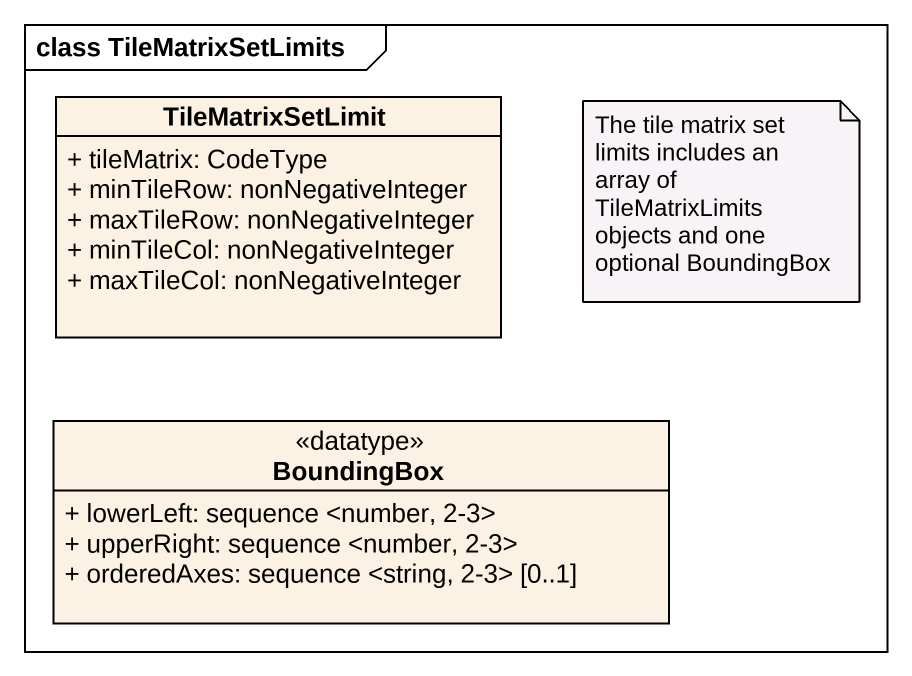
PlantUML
@startuml
mainframe class TileMatrixSetLimits
hide circle
hide empty members
skinparam classAttributeIconSize 0
class TileMatrixSetLimit {
  + tileMatrix: CodeType
  + minTileRow: nonNegativeInteger
  + maxTileRow: nonNegativeInteger
  + minTileCol: nonNegativeInteger
  + maxTileCol: nonNegativeInteger
}
class BoundingBox <<datatype>> {
  + lowerLeft: sequence <number, 2-3>
  + upperRight: sequence <number, 2-3>
  + orderedAxes: sequence <string, 2-3> [0..1]
}
note as N1
  The tile matrix set limits includes an array of TileMatrixLimits objects and one optional BoundingBox
end note
@enduml
